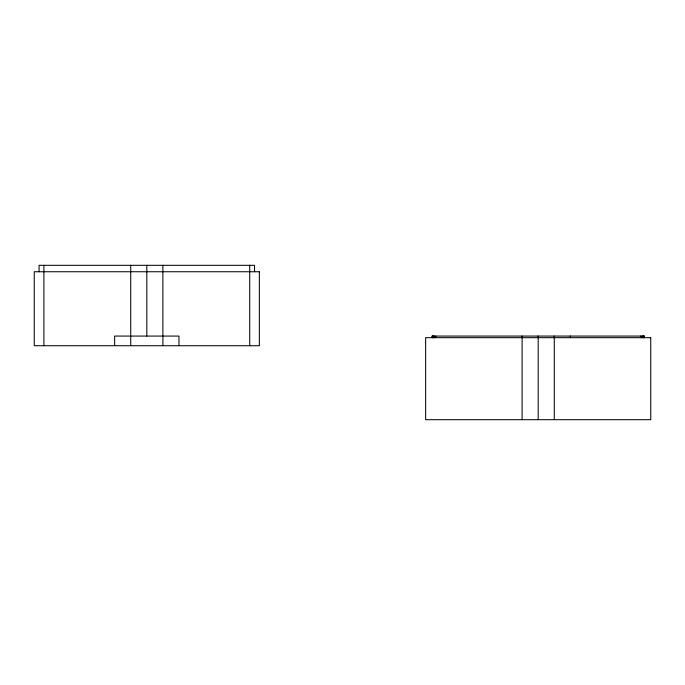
<?xml version="1.0" encoding="UTF-8"?>
<svg xmlns="http://www.w3.org/2000/svg" width="685" height="685" viewBox="0 0 685 685"><rect width="100%" height="100%" fill="white"/><g stroke="black" fill="none" stroke-linecap="round" stroke-linejoin="round"><path stroke-width="1.03" d="M644.32 337.679L644.32 336.07L432.072 336.07L432.072 337.679M644.157 336.07L644.157 337.679M643.84 336.07L643.84 337.679M643.335 336.07L643.335 337.679M642.684 336.07L642.684 337.679M641.922 336.07L641.922 337.679M640.68 336.07L640.68 337.679M570.357 336.07L570.357 337.679M554.276 336.07L554.276 419.682M538.196 336.07L538.196 419.682M522.116 336.07L522.116 419.682M435.711 336.07L435.711 337.679M434.47 336.07L434.47 337.679M433.708 336.07L433.708 337.679M433.057 336.07L433.057 337.679M432.552 336.07L432.552 337.679M432.235 336.07L432.235 337.679M254.537 271.748L254.537 265.318L39.071 265.318L39.071 271.748M249.708 265.318L249.708 345.719M178.965 345.719L178.965 336.07L114.643 336.07L114.643 345.719M162.884 265.318L162.884 345.719M146.804 265.318L146.804 336.07M130.724 265.318L130.724 345.719M43.9 265.318L43.9 345.719M259.358 271.748L34.25 271.748L34.25 345.719L259.358 345.719L259.358 271.748M650.75 337.679L425.642 337.679L425.642 419.682L650.75 419.682L650.75 337.679"/></g></svg>
